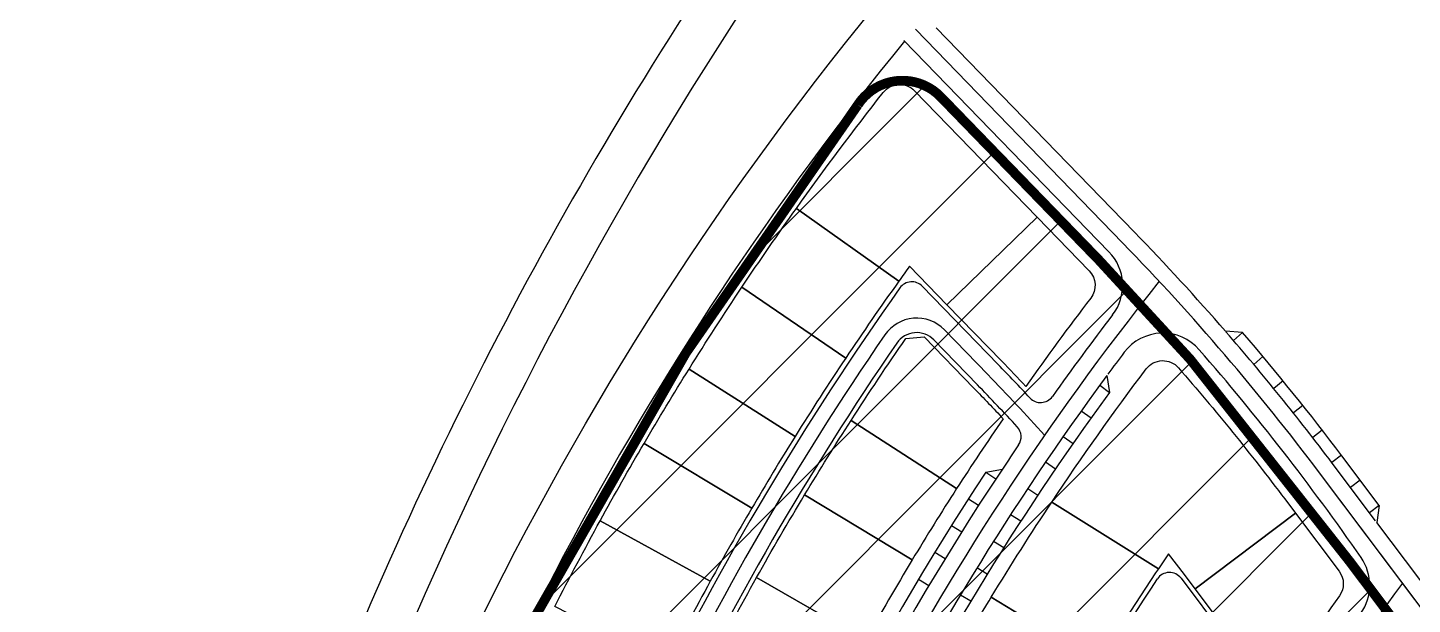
# Paper-space layout 'Layout1' of a CAD drawing. Extents: x 51 to 892, y -832 to -238.
# Drawn here: x 755.26 to 778.19, y -311.6 to -302.07 of the extents above; entities that cross this region are included whole.
import ezdxf

# ---------------------------------------------------------------- set-up
doc = ezdxf.new("R2010")
doc.units = 0
doc.header["$LTSCALE"] = 10
doc.header["$MEASUREMENT"] = 0
doc.linetypes.add('X-Base 100915$0$PHANTOMX2', pattern=[5, 2.5, -0.5, 0.5, -0.5, 0.5, -0.5])
for name, color, linetype in [('L-ANNO-KPLN', 254, 'Continuous'), ('L-ANNO-KPLN-HTCH', 135, 'Continuous'), ('L-ANNO-KPLN-SHET', 139, 'X-Base 100915$0$PHANTOMX2')]:
    doc.layers.add(name, color=color, linetype=linetype)

# ---------------------------------------------------------------- blocks, each defined once
blk = doc.blocks.new('masterplan')
at = {"layer": 'L-ANNO-KPLN'}
for p, q in [((407965.7215852682, 2905888.358054735), (407962.284733786, 2905891.895958127)), ((407965.5337561844, 2905888.930287336), (407962.6277278065, 2905891.921760117)), ((407965.4894930354, 2905888.218090172), (407962.0953728599, 2905891.712005852)), ((407965.9109461942, 2905888.54200701), (407965.5337561844, 2905888.930287336)), ((407963.6558297088, 2905886.351302634), (407962.3971021858, 2905887.647039851)), ((407963.3115371158, 2905886.016843951), (407962.5921023373, 2905886.757431886)), ((407963.4836834123, 2905886.184073292), (407962.7642486338, 2905886.924661228)), ((407967.7012167593, 2905886.880524229), (407967.4189518759, 2905886.901477789)), ((407967.7012167593, 2905886.880524229), (407967.5496218556, 2905886.750067397)), ((407968.0386903363, 2905886.483221707), (407967.8854274139, 2905886.354728608)), ((407965.4546812223, 2905886.169204019), (407965.4975476752, 2905885.889939984)), ((407968.3710176951, 2905886.081604681), (407968.2161121897, 2905885.95509664)), ((407965.336178377, 2905886.008092217), (407965.4975476738, 2905885.889939984)), ((407968.6981436813, 2905885.675739804), (407968.5416213018, 2905885.551237817)), ((407965.0313617615, 2905885.586803779), (407965.1940570397, 2905885.470484191)), ((407964.7313294174, 2905885.162094808), (407964.895329865, 2905885.047622744)), ((407969.0200140041, 2905885.265694436), (407968.8619007274, 2905885.143219166)), ((407964.6014043633, 2905884.621409738), (407964.4361197252, 2905884.734019633)), ((407969.3365752448, 2905884.851536627), (407969.1768973119, 2905884.731108401)), ((407969.9625449793, 2905884.020975493), (407969.3447621759, 2905884.840677634)), ((407963.4490212647, 2905884.569043396), (407963.7240011113, 2905884.621895985)), ((407963.4490212647, 2905884.569043396), (407963.6159565639, 2905884.458895287)), ((407971.7468549305, 2905880.882545366), (407968.9742154921, 2905884.561408669)), ((407964.1457704483, 2905884.302633014), (407964.3123181334, 2905884.191899692)), ((407969.6495711386, 2905884.436243328), (407969.4898527404, 2905884.315868774)), ((407963.1638475636, 2905884.131546034), (407963.3320040586, 2905884.023271415)), ((407969.9625449793, 2905884.020975493), (407969.8028265812, 2905883.900600939)), ((407969.9625449793, 2905884.020975493), (407969.9232011354, 2905883.740882541)), ((407964.0281081556, 2905883.75914755), (407963.8603187281, 2905883.867990134)), ((407962.8835836111, 2905883.690887325), (407963.0529402775, 2905883.584499733)), ((407963.5798010798, 2905883.430146593), (407963.7488107858, 2905883.323208671)), ((407962.6082644495, 2905883.247122364), (407962.778800112, 2905883.142635102)), ((407963.4744617521, 2905882.884138818), (407963.3042533871, 2905882.9891584)), ((407962.3379245026, 2905882.800306637), (407962.5096178385, 2905882.697732768)), ((407966.6829745104, 2905882.816466285), (407968.2521319478, 2905880.734437286)), ((407963.0337108986, 2905882.545081966), (407963.2050961492, 2905882.441994159))]:
    blk.add_line(p, q, dxfattribs=at)
at = {"layer": 'L-ANNO-KPLN', "flags": 128}
blk.add_lwpolyline([(407967.7968802801, 2905899.280429063, 1.098727522898346), (407965.9909503241, 2905900.844991744), (407964.2566948362, 2905898.415210462), (407962.6023652426, 2905896.785937802), (407960.9768284161, 2905894.508476967, 0.1021427312119869), (407949.916524734, 2905869.494213997), (407949.9165247367, 2905869.494214009), (407949.6943457992, 2905868.465626649, 0.9999999999929954), (407950.2051403502, 2905868.343637444), (407951.8782737837, 2905873.945714146, -0.1226996540255162), (407964.8715772035, 2905895.899258897), (407966.4539767746, 2905897.996698102), (407967.7968802801, 2905899.280429063)], format="xyb", close=True, dxfattribs=at)
at = {"layer": 'L-ANNO-KPLN'}
for points in [[(407962.2693183706, 2905890.878515297), (407964.2986737731, 2905888.78949184), (407962.8067392036, 2905887.340170882), (407962.1880363273, 2905887.977065149, 0.001591459103015693), (407962.0094854917, 2905887.728731424), (407960.3139856039, 2905888.933570957, -0.01159062951736252), (407961.752216765, 2905890.851522134, -0.453812007934113)], [(407962.0094854917, 2905887.728731424, 0.007793050209639146), (407961.1315096975, 2905886.458641324), (407959.4132424197, 2905887.630998727, -0.007669888920627356), (407960.3139856039, 2905888.933570957)], [(407965.16241505, 2905887.900354439, -0.3723696627500515), (407965.1884931845, 2905887.451124745, 0.009672063722148454), (407964.1112606751, 2905885.99090783, 0.003863240503201782), (407963.7132118075, 2905886.407045748), (407962.8067392036, 2905887.340170882), (407964.2986737731, 2905888.78949184)], [(407961.1315096975, 2905886.458641324, 0.007787072944285624), (407960.293403358, 2905885.161902962), (407958.5368694637, 2905886.27600891, -0.007800741688574168), (407959.4132424197, 2905887.630998727)], [(407963.254155017, 2905885.961100837, -0.00478019967889417), (407963.7369119851, 2905885.454548824, 0.007414789915914571), (407962.9672808833, 2905884.299054098), (407961.2189401576, 2905885.425839379, -0.008341003465401526), (407962.1267896165, 2905886.783462562), (407962.4312200057, 2905886.808232167)], [(407966.308020463, 2905882.973701089), (407966.307781205, 2905882.97384269), (407964.542419877, 2905884.075585855, -0.01484125496960198), (407966.1058476113, 2905886.278964761, -0.4762293743726687), (407966.6396708535, 2905886.297700112, -0.0177816166779963), (407968.3992362833, 2905884.128066323), (407968.575364213, 2905883.894355386), (407966.9159257363, 2905882.640307534), (407966.7381669473, 2905882.876176675), (407966.4745634317, 2905883.221713784)], [(407960.293403358, 2905885.161902962, 0.006993821151378472), (407959.5748392316, 2905883.974652632), (407957.7919659043, 2905885.046241725, -0.00694622207300749), (407958.5368694637, 2905886.27600891)], [(407962.9672808833, 2905884.299054098, 0.00741155924179888), (407962.2325650984, 2905883.122011531), (407960.4506949612, 2905884.194971387, -0.007433932617848704), (407961.2189401576, 2905885.425839379)], [(407959.5748392316, 2905883.974652632, 0.007013812348888011), (407958.8896259447, 2905882.76752356), (407957.066570316, 2905883.769035907, -0.007103971404651049), (407957.7919659043, 2905885.046241725)], [(407962.2325650984, 2905883.122011531, 0.008196989917374584), (407961.4601826334, 2905881.794364023), (407959.6553479044, 2905882.828395762, -0.008098579180548965), (407960.4506949612, 2905884.194971387)], [(407965.3196513223, 2905881.421586831), (407965.3187235879, 2905881.422836831), (407963.5416679238, 2905882.503808511, -0.01023345652414198), (407964.542419877, 2905884.075585855), (407966.307781205, 2905882.97384269), (407966.308020463, 2905882.973701089), (407966.2617997598, 2905882.904868081), (407965.847444291, 2905882.269941323), (407965.4442460488, 2905881.627890542)], [(407958.8896259447, 2905882.76752356, 0.007803710007865919), (407958.1672993981, 2905881.402895308), (407956.3149253698, 2905882.349064348, -0.007771698358670994), (407957.066570316, 2905883.769035907)], [(407969.2994345275, 2905882.933627236, -0.3276295671724582), (407969.3045751821, 2905882.526541902, 0.0119341791604748), (407968.2128476251, 2905880.919490376), (407966.9159209144, 2905882.640300926), (407968.5753670625, 2905883.894352669)], [(407961.4601826334, 2905881.794364023, 0.008193045168736842), (407960.731630114, 2905880.442148374), (407958.8919764867, 2905881.412810012, -0.00823479311594943), (407959.6553479044, 2905882.828395762)], [(407964.7698124552, 2905880.492163003), (407964.7689189004, 2905880.493139565), (407962.9767753457, 2905881.549057534, -0.006106088095247568), (407963.5416679238, 2905882.503808511), (407965.3187235879, 2905881.422836831), (407965.3196513223, 2905881.421586831), (407965.0522929239, 2905880.978901284)]]:
    blk.add_lwpolyline(points, format="xyb", close=True, dxfattribs=at)
for points in [[(407975.6152815532, 2905873.527620221), (407974.3043737485, 2905876.514595833, 0.0581354840545501), (407971.7468549305, 2905880.882545366), (407968.9742154955, 2905884.561408665, 0.0312768943295691), (407965.7215852658, 2905888.358054737)], [(407967.4187897579, 2905886.901336869, 0.0138383071303838), (407965.910946192, 2905888.542007013)], [(407969.9041611777, 2905883.766145617), (407969.1850437812, 2905884.720303076, 0.0173668816279438), (407967.4255659245, 2905886.893539387)], [(407965.4546812223, 2905886.169204019, 0.0867471625572762), (407958.3785542692, 2905872.004320418), (407958.0561277183, 2905870.924754237)]]:
    blk.add_lwpolyline(points, format="xyb", dxfattribs=at)
blk.add_lwpolyline([(407971.8377943183, 2905881.200513785), (407969.9232011354, 2905883.740882541)], dxfattribs=at)
for centre, radius, start, end in [((408016.0317163272, 2905855.213071165), 68.39999999990583, 144.4826659372751, 158.2980489402229), ((408002.4317523119, 2905858.847256983), 52.01599999997352, 140.8297833157568, 163.3710572720572), ((407964.9156720472, 2905887.660659034), 0.8000000000053936, 322.4747263733651, 44.16994323095425), ((408002.4317523136, 2905858.847256988), 46.24000000019753, 141.3481701117358, 163.3710572720572), ((407962.2249558893, 2905887.479810509), 0.24, 44.16994323095425, 144.5441086434548), ((408002.431752312, 2905858.847256983), 49.6000000002193, 144.5441086434548, 163.3701606710094), ((407962.3051918432, 2905886.478716317), 0.6400000000000001, 44.16994323095425, 145.4484019196314), ((408002.4317523206, 2905858.847256983), 46.50400000884363, 142.4747263733651, 144.5427918477094), ((408002.431752312, 2905858.847256983), 49.36000000021929, 145.4484019196314, 163.3701606710094), ((407962.3051918432, 2905886.478716317), 0.4, 44.16994323095425, 145.4484019196314), ((407966.3803554554, 2905886.071653411), 0.8, 41.07968062515105, 142.9415354774557), ((407937.0305358574, 2905860.486497841), 40.46399999963263, 37.00414296422791, 40.71404010274497), ((408002.431752312, 2905858.847256983), 49.12000000021929, 145.4484019196314, 163.3701606710094), ((408002.4317523136, 2905858.847256988), 45.97600000019753, 142.9415354774557, 143.5058834367333), ((407937.0305358574, 2905860.486497841), 39.73599999963263, 34.78918733606563, 41.07968062515105), ((407937.0305358592, 2905860.486497839), 37.1199999952506, 42.99423393342178, 44.16994323095425), ((407937.0305358592, 2905860.486497839), 36.87999999525059, 42.03484044062968, 44.16994323095425), ((408002.4317523115, 2905858.847256984), 45.77599999936174, 143.7889586851414, 163.3710572720572), ((407937.0305358592, 2905860.486497839), 36.6399999952506, 42.66868099902452, 44.16994323095425), ((407964.3564741641, 2905885.96320672), 0.24, 222.9942339334217, 324.5427918477093), ((407963.7949164461, 2905885.156883556), 0.24, 325.7472224420838, 42.66868099902452), ((408002.4317523153, 2905858.847256987), 46.50400000203467, 145.7472224420838, 146.3412282694673), ((408002.4317523136, 2905858.847256988), 46.70400000019164, 146.5821678243309, 159.3956055279299), ((408002.4317523153, 2905858.847256987), 46.50400000203467, 146.3412282498111, 159.6420183069216), ((407969.0069944409, 2905882.701767194), 0.8, 324.4853895481799, 34.78918733606563), ((407966.4913124325, 2905882.67201682), 0.24, 37.00414296422791, 146.4597767603536), ((408002.4317523149, 2905858.847256988), 40.00000000164537, 143.3274327694841, 163.3710572720572)]:
    blk.add_arc(centre, radius, start, end, dxfattribs=at)
at = {"layer": 'L-ANNO-KPLN', "extrusion": (0, 0, -1)}
blk.add_arc((-408002.4317523118, 2905858.847256984), 43.3599999998505, 16.62894272794284, 33.54022323964637, dxfattribs=at)
blk = doc.blocks.new('*U44')
at = {"layer": 'L-ANNO-KPLN-HTCH'}
h = blk.add_hatch(dxfattribs=at)
h.set_pattern_fill('ANSI31', color=256, scale=0.5)
h.set_pattern_definition([(45, (0, 0), (-1.122532015133644, 1.122532015133644), [])])
edge = h.paths.add_edge_path()
edge.add_line((-3477.340847312534, 26389.08211946678), (-3476.696798085878, 26391.23498560772))
edge.add_arc((-3420.452162759733, 26378.86010228293), 57.5899013740549, 142.7627728215528, 167.5915480642971, ccw=False)
edge.add_arc((-3465.563501166671, 26413.2295411542), 0.8800000000368055, 44.14386045287557, 147.0093464292338, ccw=False)
edge.add_line((-3464.932019010131, 26413.84242800023), (-3462.308316295329, 26411.13912075949))
edge.add_line((-3462.308316295329, 26411.13912075949), (-3460.800261644824, 26409.50123974639))
edge.add_line((-3460.800261644824, 26409.50123974639), (-3458.15148298332, 26406.14717746624))
edge.add_line((-3458.15148298332, 26406.14717746624), (-3456.785749881007, 26404.33334375643))
edge.add_line((-3456.785749881007, 26404.33334375643), (-3456.273116397383, 26403.65251388452))
edge.add_line((-3456.273116397383, 26403.65251388452), (-3454.614317236995, 26401.08604812441))
edge.add_line((-3454.614317236995, 26401.08604812441), (-3453.11897780892, 26397.88563898723))
edge.add_line((-3453.11897780892, 26397.88563898723), (-3451.681185775963, 26393.15234245132))
edge.add_line((-3451.681185775963, 26393.15234245132), (-3452.372755956548, 26389.64254962518))
edge.add_arc((-3440.729426172565, 26421.87102503988), 34.26721109186285, 250.1364990818604, 256.5534498169945)
edge.add_arc((-3452.890471362292, 26371.94932114865), 17.11531071611784, 62.14225024929232, 75.82037691743722, ccw=False)
edge.add_arc((-3335.491414003128, 26392.60204492405), 109.5406656748041, 182.8889570298612, 188.6250922489311)
edge.add_arc((-3444.403850554815, 26376.08179597749), 0.6175726048691607, -72.33047382238777, 8.62509224678962, ccw=False)
edge.add_line((-3444.216401010231, 26375.49335856321), (-3448.091487384113, 26374.25893131788))
edge.add_line((-3448.091487384113, 26374.25893131788), (-3454.201449280666, 26371.9425439863))
edge.add_line((-3454.201449280666, 26371.9425439863), (-3460.486923591178, 26369.40974283596))
edge.add_line((-3460.486923591178, 26369.40974283596), (-3462.637729320852, 26368.6181544946))
edge.add_line((-3462.637729320852, 26368.6181544946), (-3466.675663639969, 26367.24637549468))
edge.add_line((-3466.675663639969, 26367.24637549468), (-3468.796374336295, 26366.55411420721))
edge.add_line((-3468.796374336295, 26366.55411420721), (-3478.862934394218, 26363.26809795345))
edge.add_arc((-3479.049123044214, 26363.83847834113), 0.6000000000330784, 186.2486651410996, 288.07817971303797, ccw=False)
edge.add_arc((-3416.025790419962, 26370.73916992955), 63.99999999581782, 163.3449744473342, 186.248665158218, ccw=False)
at = {"layer": 'L-ANNO-KPLN-SHET', "transparency": 33554687, "const_width": 0.16}
blk.add_lwpolyline([(-3477.340847312534, 26389.08211946678), (-3476.696798085878, 26391.23498560772, -0.1087618035191789), (-3466.301609440069, 26413.70870310678, -0.4816194658559857), (-3464.932019010131, 26413.84242800023), (-3462.308316295329, 26411.13912075949), (-3460.800261644824, 26409.50123974639), (-3458.15148298332, 26406.14717746624), (-3456.785749881007, 26404.33334375643), (-3456.273116397383, 26403.65251388452), (-3454.614317236995, 26401.08604812441), (-3453.11897780892, 26397.88563898723), (-3451.681185775963, 26393.15234245132), (-3452.372755956548, 26389.64254962518, 0.02800654859104732), (-3448.697860475108, 26388.54317166195, -0.05975304913865696), (-3444.892863320364, 26387.08114610524, 0.02503383902395782), (-3443.793262203052, 26376.17441232042, -0.3686992259430568)], format="xyb", dxfattribs=at)
at = {"linetype": 'Continuous'}
blk.add_blockref('masterplan', (-411427.6337880858, -2879476.937535429), dxfattribs=at)

psp = doc.layouts.get("Layout1")

# ---------------------------------------------------------------- block references
psp.add_blockref('*U44', (4235.30803268658, -26717.05193810303))

doc.saveas('drawing.dxf')
